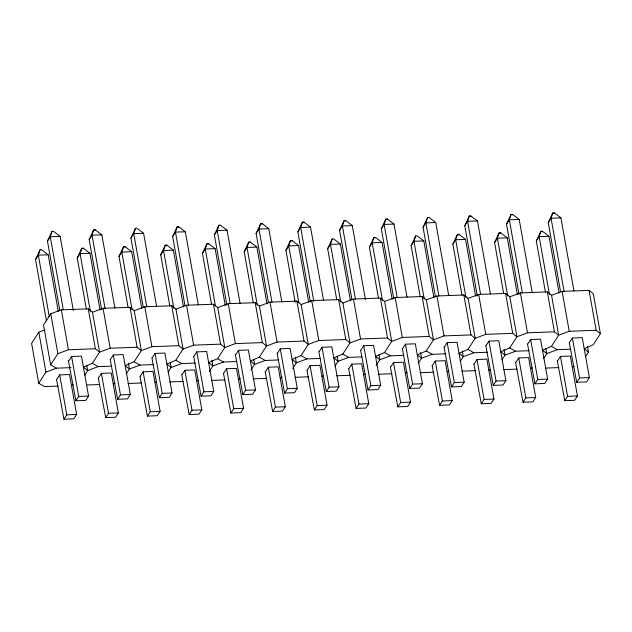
<?xml version="1.0" encoding="UTF-8"?>
<svg xmlns="http://www.w3.org/2000/svg" width="632" height="632" viewBox="0 0 632 632"><rect width="100%" height="100%" fill="white"/><g stroke="black" fill="none" stroke-linecap="round" stroke-linejoin="round"><path stroke-width="0.95" d="M58.31 311.544L48.198 254.799L41.578 249.719L40.061 249.774L38.339 255.162L35.526 259.507L46.492 321.064M73.32 310.454L60.127 236.392L53.499 231.312L51.99 231.367L50.268 236.755L47.455 241.1L59.787 310.359M100.038 310.004L89.934 253.258L83.306 248.178L81.797 248.234L80.074 253.622L77.254 257.967L86.339 308.945M114.882 307.95L101.863 234.851L95.234 229.772L93.726 229.827L92.003 235.215L89.183 239.56L101.689 309.783M141.773 308.463L131.669 251.71L125.041 246.638L123.524 246.693L121.81 252.081L118.99 256.426L128.067 307.405M156.618 306.409L143.59 233.311L136.97 228.231L135.453 228.286L133.739 233.674L130.919 238.019L143.251 307.278M183.509 306.923L173.397 250.169L166.769 245.098L165.26 245.153L163.538 250.533L160.726 254.886L169.803 305.864M198.345 304.869L185.326 231.77L178.698 226.691L177.189 226.746L175.467 232.134L172.655 236.479L184.986 305.738M225.237 305.382L215.133 248.629L208.505 243.557L206.996 243.612L205.274 248.992L202.453 253.345L211.538 304.324M240.081 303.328L227.062 230.23L220.434 225.15L218.925 225.205L217.203 230.593L214.382 234.938L226.888 305.153M266.973 303.842L256.868 247.088L250.24 242.017L248.724 242.072L247.009 247.452L244.189 251.805L253.266 302.783M281.817 301.788L268.79 228.689L262.169 223.61L260.653 223.665L258.938 229.053L256.118 233.398L268.45 302.657M308.708 302.301L298.596 245.548L291.968 240.468L290.459 240.531L288.737 245.911L285.925 250.264L295.176 302.199M323.545 300.247L310.525 227.149L303.897 222.069L302.388 222.124L300.666 227.512L297.854 231.857L310.359 302.072M350.436 300.761L340.332 244.007L333.704 238.928L332.195 238.983L330.473 244.371L327.653 248.716L336.738 299.702M365.454 299.671L352.261 225.608L345.633 220.528L344.124 220.584L342.402 225.972L339.582 230.317L351.921 299.568M392.172 299.22L382.06 242.467L375.44 237.387L373.923 237.442L372.209 242.83L369.388 247.175L378.465 298.154M407.016 297.166L393.989 224.068L387.369 218.988L385.852 219.043L384.138 224.431L381.317 228.776L393.823 298.991M433.908 297.68L423.796 240.926L417.167 235.847L415.659 235.902L413.936 241.29L411.124 245.635L420.201 296.613M448.744 295.626L435.724 222.519L429.096 217.448L427.588 217.503L425.865 222.891L423.053 227.236L435.385 296.487M475.635 296.139L465.531 239.386L458.903 234.306L457.394 234.361L455.672 239.749L452.852 244.094L461.937 295.073M490.479 294.085L477.46 220.979L470.832 215.907L469.323 215.962L467.601 221.342L464.781 225.695L477.286 295.91M517.371 294.591L507.259 237.845L500.639 232.766L499.122 232.821L497.408 238.209L494.587 242.554L503.664 293.532M532.215 292.545L519.188 219.438L512.568 214.367L511.051 214.422L509.337 219.802L506.516 224.155L519.022 294.37M559.107 293.05L548.995 236.305L542.367 231.225L540.858 231.28L539.136 236.668L536.323 241.013L545.4 291.992M573.943 291.004L560.924 217.898L554.296 212.826L552.787 212.881L551.064 218.261L548.244 222.614L560.584 291.865M35.526 259.507L40.061 249.774M47.455 241.1L51.99 231.367M77.254 257.967L81.797 248.234M89.183 239.56L93.726 229.827M118.99 256.426L123.524 246.693M130.919 238.019L135.453 228.286M160.726 254.886L165.26 245.153M172.655 236.479L177.189 226.746M202.453 253.345L206.996 243.612M214.382 234.938L218.925 225.205M244.189 251.805L248.724 242.072M256.118 233.398L260.653 223.665M285.925 250.264L290.459 240.531M297.854 231.857L302.388 222.124M327.653 248.716L332.195 238.983M339.582 230.317L344.124 220.584M369.388 247.175L373.923 237.442M381.317 228.776L385.852 219.043M411.124 245.635L415.659 235.902M423.053 227.236L427.588 217.503M452.852 244.094L457.394 234.361M464.781 225.695L469.323 215.962M494.587 242.554L499.122 232.821M506.516 224.155L511.051 214.422M536.323 241.013L540.858 231.28M548.244 222.614L552.787 212.881M82.871 248.842L83.306 248.178M94.8 230.443L95.234 229.772M44.991 329.888L38.828 332.179L31.6 343.334L38.71 383.253L44.58 386.571L58.049 386.073M111.714 366.133L98.237 366.631L87.674 370.557L83.448 367.176L92.375 363.313L99.603 352.15L92.493 312.232L88.267 308.851L61.328 309.846L50.758 313.772L43.529 324.935L50.639 364.854L56.509 368.172L70.942 367.634M124.607 247.302L125.041 246.638M38.71 383.253L45.946 372.098L56.509 368.172M50.639 364.854L57.867 353.691L68.438 349.765L95.377 348.769L99.603 352.15L110.165 348.224L137.112 347.229L141.339 350.61L151.901 346.684L178.848 345.688L183.067 349.069L193.637 345.143L220.576 344.148L224.802 347.529L235.365 343.603L262.312 342.607L266.538 345.988L277.1 342.062L304.047 341.067L308.266 344.448L318.836 340.522L345.775 339.526L350.002 342.907L360.564 338.981L387.511 337.986L391.737 341.367L402.3 337.441L429.247 336.445L433.465 339.826L444.027 335.9L470.974 334.905L475.201 338.286L485.763 334.36L512.71 333.364L516.937 336.738L527.499 332.819L554.446 331.824L558.664 335.197L569.227 331.271L596.173 330.283L600.4 333.657L593.172 344.819L584.245 348.682L588.471 352.063L585.374 356.843M56.856 379.263L59.677 374.91L69.528 374.547L76.638 414.466L73.826 418.811L63.966 419.174L56.509 379.271M68.785 360.856L71.598 356.511L81.457 356.148L88.567 396.067L85.755 400.412L75.895 400.775L68.438 360.872M166.342 245.761L166.769 245.098M178.271 227.354L178.698 226.691M84.577 375.337L87.674 370.557L86.829 365.802M63.966 419.174L66.787 414.829L59.677 374.91M75.895 400.775L78.708 396.43L71.598 356.511M98.592 377.723L101.404 373.37L111.264 373.006L118.374 412.925L115.553 417.27L105.702 417.634L98.244 377.731M110.513 359.316L113.333 354.971L123.193 354.607L130.303 394.526L127.482 398.871L117.623 399.234L110.173 359.332M208.07 244.221L208.505 243.557M126.305 373.796L129.41 369.017L139.972 365.091L153.442 364.593M128.391 363.313L129.41 369.017L125.183 365.636L134.102 361.765L141.339 350.61L134.229 310.691L130.002 307.31L103.055 308.305L92.493 312.232M105.702 417.634L108.514 413.288L101.404 373.37M117.623 399.234L120.443 394.889L113.333 354.971M140.32 376.174L143.14 371.829L152.999 371.466L160.109 411.385L157.289 415.73L147.43 416.093L139.972 376.19M152.249 357.775L155.069 353.43L164.928 353.067L172.038 392.978L169.218 397.331L159.359 397.694L151.901 357.791M249.806 242.68L250.24 242.017M261.735 224.273L262.169 223.61M168.041 372.256L171.138 367.476L181.708 363.55L195.177 363.052M170.292 362.721L171.138 367.476L166.919 364.095L175.838 360.224L183.067 349.069L175.957 309.151L171.738 305.77L144.791 306.765L134.229 310.691M147.43 416.093L150.25 411.748L143.14 371.829M159.359 397.694L162.179 393.349L155.069 353.43M182.055 374.634L184.868 370.289L194.727 369.925L201.837 409.844L199.025 414.189L189.166 414.553L181.708 374.65M193.985 356.235L196.797 351.89L206.656 351.526L213.766 391.437L210.954 395.79L201.095 396.153L193.637 356.243M291.542 241.14L291.968 240.468M303.471 222.733L303.897 222.069M209.255 371.513L212.873 365.928L223.436 362.01L236.913 361.512M211.862 360.232L212.873 365.928L208.647 362.555L217.574 358.684L224.802 347.529L217.692 307.61L213.466 304.229L186.519 305.224L175.957 309.151M189.166 414.553L191.986 410.208L184.868 370.289M201.095 396.153L203.907 391.8L196.797 351.89M223.783 373.093L226.604 368.748L236.463 368.385L243.573 408.304L240.752 412.649L230.901 413.012L223.444 373.109M235.712 354.694L238.533 350.349L248.392 349.978L255.502 389.897L252.682 394.25L242.822 394.613L235.373 354.702M345.198 221.192L345.633 220.528M250.991 369.973L254.609 364.387L265.171 360.461L278.641 359.964M253.764 359.64L254.609 364.387L250.383 361.014L259.302 357.143L266.538 345.988L259.428 306.07L255.202 302.688L228.255 303.684L217.692 307.61M230.901 413.012L233.714 408.667L226.604 368.748M242.822 394.613L245.643 390.26L238.533 350.349M265.519 371.553L268.339 367.208L278.198 366.844L285.308 406.763L282.488 411.108L272.629 411.472L265.171 371.569M277.448 353.154L280.268 348.801L290.127 348.437L297.238 388.356L294.417 392.709L284.558 393.072L277.1 353.162M375.005 238.059L375.44 237.387M386.934 219.652L387.369 218.988M292.727 368.432L296.337 362.847L306.907 358.921L320.377 358.423M295.326 357.151L296.337 362.847L292.118 359.474L301.037 355.603L308.266 344.448L301.156 304.529L296.937 301.148L269.99 302.143L259.428 306.07M272.629 411.472L275.449 407.127L268.339 367.208M284.558 393.072L287.378 388.72L280.268 348.801M307.255 370.012L310.067 365.667L319.926 365.304L327.036 405.223L324.224 409.568L314.365 409.931L306.907 370.028M319.184 351.613L321.996 347.26L331.855 346.897L338.965 386.816L336.153 391.161L326.294 391.532L318.836 351.621M334.976 366.094L338.073 361.307L348.635 357.38L362.112 356.882M337.227 356.559L338.073 361.307L333.846 357.925L342.773 354.062L350.002 342.907L342.892 302.989L338.665 299.608L311.718 300.603L301.156 304.529M314.365 409.931L317.185 405.586L310.067 365.667M326.294 391.532L329.106 387.179L321.996 347.26M348.983 368.472L351.803 364.127L361.662 363.763L368.772 403.682L365.952 408.027L356.1 408.391L348.643 368.488M360.912 350.073L363.732 345.72L373.591 345.356L380.701 385.275L377.881 389.62L368.022 389.983L360.572 350.081M458.469 234.978L458.903 234.306M470.398 216.571L470.832 215.907M376.19 365.343L379.808 359.766L390.371 355.84L403.84 355.342M378.963 355.018L379.808 359.766L375.582 356.385L384.501 352.522L391.737 341.367L384.627 301.448L380.401 298.067L353.454 299.062L342.892 302.989M356.1 408.391L358.913 404.046L351.803 364.127M368.022 389.983L370.842 385.639L363.732 345.72M390.718 366.931L393.538 362.586L403.398 362.223L410.508 402.142L407.687 406.487L397.828 406.85L390.371 366.947M402.647 348.532L405.468 344.179L415.327 343.816L422.437 383.735L419.616 388.08L409.757 388.443L402.3 348.54M500.204 233.429L500.639 232.766M512.133 215.03L512.568 214.367M418.439 363.005L421.536 358.226L432.106 354.299L445.576 353.802M420.525 352.522L421.536 358.226L417.317 354.844L426.237 350.981L433.465 339.826L426.355 299.908L422.137 296.527L395.19 297.522L384.627 301.448M397.828 406.85L400.649 402.505L393.538 362.586M409.757 388.443L412.578 384.098L405.468 344.179M432.454 365.391L435.266 361.046L445.126 360.682L452.236 400.601L449.423 404.946L439.564 405.309L432.106 365.407M444.383 346.984L447.195 342.639L457.054 342.275L464.164 382.194L461.352 386.539L451.493 386.903L444.035 347M541.94 231.889L542.367 231.225M553.869 213.49L554.296 212.826M460.175 361.465L463.272 356.685L473.834 352.759L487.312 352.261M462.261 350.981L463.272 356.685L459.045 353.304L467.972 349.441L475.201 338.286L468.091 298.367L463.864 294.986L436.917 295.981L426.355 299.908M439.564 405.309L442.384 400.965L435.266 361.046M451.493 386.903L454.305 382.558L447.195 342.639M474.182 363.85L477.002 359.505L486.861 359.142L493.971 399.053L491.151 403.406L481.292 403.769L473.842 363.866M486.111 345.443L488.931 341.098L498.79 340.735L505.9 380.654L503.08 384.999L493.221 385.362L485.771 345.459M501.903 359.924L505.008 355.145L515.57 351.218L529.039 350.721M503.988 349.441L505.008 355.145L500.781 351.763L509.7 347.9L516.937 336.738L509.827 296.827L505.6 293.445L478.653 294.441L468.091 298.367M481.292 403.769L484.112 399.424L477.002 359.505M493.221 385.362L496.041 381.017L488.931 341.098M515.917 362.31L518.738 357.965L528.597 357.601L535.707 397.512L532.887 401.865L523.027 402.228L515.57 362.318M527.846 343.903L530.667 339.558L540.526 339.194L547.636 379.113L544.816 383.458L534.956 383.822L527.499 343.919M543.639 358.384L546.735 353.604L557.306 349.678L570.775 349.18M545.89 348.848L546.735 353.604L542.517 350.223L551.436 346.36L558.664 335.197L551.554 295.286L547.336 291.905L520.389 292.9L509.827 296.827M523.027 402.228L525.848 397.876L518.738 357.965M534.956 383.822L537.777 379.477L530.667 339.558M557.653 360.769L560.466 356.424L570.325 356.053L577.435 395.972L574.622 400.325L564.763 400.688L557.306 360.777M569.582 342.362L572.394 338.017L582.254 337.654L589.364 377.573L586.551 381.918L576.692 382.281L569.235 342.378M564.763 400.688L567.576 396.335L560.466 356.424M576.692 382.281L579.505 377.936L572.394 338.017M71.527 385.575L73.304 384.809M113.254 384.035L115.04 383.261M154.99 382.494L156.775 381.72M196.726 380.954L198.503 380.18M238.454 379.413L240.239 378.639M280.189 377.873L281.975 377.099M321.925 376.332L323.702 375.558M363.653 374.792L365.438 374.018M405.389 373.251L407.174 372.477M447.116 371.711L448.902 370.937M488.852 370.17L490.637 369.396M530.588 368.63L532.373 367.856M572.316 367.089L574.101 366.315M551.554 295.286L562.117 291.36L589.063 290.365L593.29 293.738L600.4 333.657M60.127 236.392L50.268 236.755L63.295 309.862M101.863 234.851L92.003 235.215L105.023 308.321M143.59 233.311L133.739 233.674L146.758 306.773M185.326 231.77L175.467 232.134L188.494 305.232M227.062 230.23L217.203 230.593L230.222 303.692M268.79 228.689L258.938 229.053L271.958 302.151M310.525 227.149L300.666 227.512L313.859 301.575M352.261 225.608L342.402 225.972L355.421 299.07M393.989 224.068L384.138 224.431L397.157 297.53M435.724 222.519L425.865 222.891L438.885 295.989M477.46 220.979L467.601 221.342L480.62 294.449M519.188 219.438L509.337 219.802L522.356 292.908M560.924 217.898L551.064 218.261L564.084 291.368M48.198 254.799L38.339 255.162L49.304 316.719M89.934 253.258L80.074 253.622L90.352 311.331M131.669 251.71L121.81 252.081L132.088 309.791M173.397 250.169L163.538 250.533L173.824 308.25M215.133 248.629L205.274 248.992L215.386 305.746M256.868 247.088L247.009 247.452L257.287 305.169M298.596 245.548L288.737 245.911L298.849 302.665M340.332 244.007L330.473 244.371L340.751 302.088M382.06 242.467L372.209 242.83L382.486 300.548M423.796 240.926L413.936 241.29L424.222 298.999M465.531 239.386L455.672 239.749L465.95 297.459M507.259 237.845L497.408 238.209L507.686 295.918M548.995 236.305L539.136 236.668L549.421 294.378M86.308 385.03L99.785 384.533M128.043 383.49L141.513 382.992M169.779 381.949L183.248 381.452M211.507 380.409L224.984 379.911M253.242 378.868L266.712 378.37M294.978 377.328L308.448 376.83M336.706 375.787L350.183 375.29M378.442 374.247L391.911 373.749M420.177 372.706L433.647 372.209M461.905 371.166L475.382 370.668M503.641 369.625L517.11 369.127M545.377 368.085L558.846 367.587M78.708 396.43L88.567 396.067M120.443 394.889L130.303 394.526M162.179 393.349L172.038 392.978M203.907 391.8L213.766 391.437M245.643 390.26L255.502 389.897M287.378 388.72L297.238 388.356M329.106 387.179L338.965 386.816M370.842 385.639L380.701 385.275M412.578 384.098L422.437 383.735M454.305 382.558L464.164 382.194M496.041 381.017L505.9 380.654M537.777 379.477L547.636 379.113M579.505 377.936L589.364 377.573M66.787 414.829L76.638 414.466M108.514 413.288L118.374 412.925M150.25 411.748L160.109 411.385M191.986 410.208L201.837 409.844M233.714 408.667L243.573 408.304M275.449 407.127L285.308 406.763M317.185 405.586L327.036 405.223M358.913 404.046L368.772 403.682M400.649 402.505L410.508 402.142M442.384 400.965L452.236 400.601M484.112 399.424L493.971 399.053M525.848 397.876L535.707 397.512M567.576 396.335L577.435 395.972M551.436 346.36L557.306 349.678M509.7 347.9L515.57 351.218M467.972 349.441L473.834 352.759M426.237 350.981L432.106 354.299M384.501 352.522L390.371 355.84M342.773 354.062L348.635 357.38M301.037 355.603L306.907 358.921M259.302 357.143L265.171 360.461M217.574 358.684L223.436 362.01M175.838 360.224L181.708 363.55M134.102 361.765L139.972 365.091M92.375 363.313L98.237 366.631M589.063 290.365L596.173 330.283M587.46 346.36L588.471 352.063M562.117 291.36L569.227 331.271M547.336 291.905L554.446 331.824M520.389 292.9L527.499 332.819M505.6 293.445L512.71 333.364M478.653 294.441L485.763 334.36M463.864 294.986L470.974 334.905M436.917 295.981L444.027 335.9M422.137 296.527L429.247 336.445M395.19 297.522L402.3 337.441M380.401 298.067L387.511 337.986M353.454 299.062L360.564 338.981M338.665 299.608L345.775 339.526M311.718 300.603L318.836 340.522M296.937 301.148L304.047 341.067M269.99 302.143L277.1 342.062M255.202 302.688L262.312 342.607M228.255 303.684L235.365 343.603M213.466 304.229L220.576 344.148M186.519 305.224L193.637 345.143M171.738 305.77L178.848 345.688M144.791 306.765L151.901 346.684M130.002 307.31L137.112 347.229M103.055 308.305L110.165 348.224M88.267 308.851L95.377 348.769M61.328 309.846L68.438 349.765M50.758 313.772L57.867 353.691M38.828 332.179L45.946 372.098"/></g></svg>
